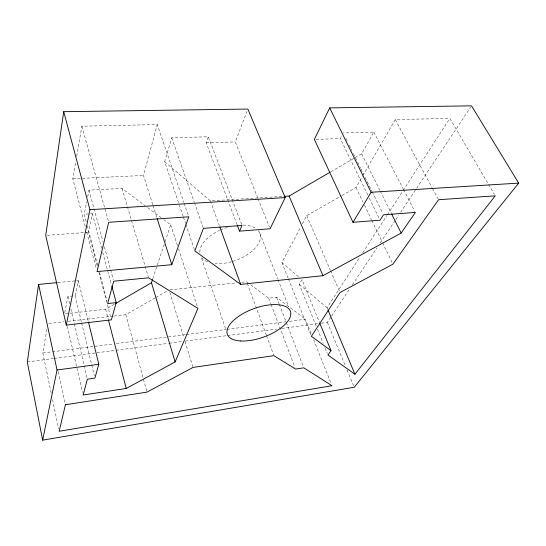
<?xml version="1.0" encoding="UTF-8"?>
<svg xmlns="http://www.w3.org/2000/svg" width="546" height="546" viewBox="0 0 546 546"><rect width="100%" height="100%" fill="white"/><g stroke="black" fill="none" stroke-linecap="round" stroke-linejoin="round"><path stroke-width="0.41" stroke-dasharray="2.73 2.05" d="M51.153 392.956L42.827 352.996L47.161 327.825M85.237 226.406L72.816 178.747L75.826 161.234M76.693 156.224L81.859 126.194L157.241 124.577L183.845 202.368M76.597 280.767L78.29 280.603L75.109 295.748L67.936 296.485L64.496 313.854L105.644 309.282L114.373 304.224M86.179 221.574L84.248 214.196L86.712 201.761M87.694 196.785L89.005 190.151L121.976 188.425L144.977 205.596M97.222 265.847L88.432 232.289L92.342 213.677L84.248 214.196M152.75 204.661L143.482 175.457L157.241 124.577M183.142 216.339L164.694 161.732L171.737 137.81L208.313 136.773L241.728 224.645M152.805 278.699L164.81 242.485M165.076 241.687L170.68 224.788L163.916 219.738M237.121 224.781L206.245 142.813L208.313 136.773M257.76 197.966L235.299 141.905L246.935 111.398M367.799 195.024L340.308 138.609L341.776 135.783M288.165 278.214L281.893 262.51L300.812 226.774M302.388 223.792L306.722 215.602L341.284 195.871M355.071 157.651L361.664 153.808L373.819 132.091L343.25 132.958M316.161 325.996L299.304 284.425L302.013 279.736L319.417 322.29M342.014 195.454L355.985 187.476L362.387 176.406M362.817 175.669L395.256 119.581L449.856 118.407L494.389 194.376M327.743 309.295L327.088 307.732L359.978 257.009M362.762 252.723L386.848 215.568M387.312 214.858L402.6 191.277M403.064 190.568L449.856 118.407M321.43 323.198L327.347 322.42L331.129 316.741M331.599 316.032L349.563 289.046M352.402 284.787L376.979 247.864M380.289 242.888L395.42 220.168M395.891 219.458L398.723 215.199M400.614 212.36L416.216 188.923M416.687 188.213L470.577 107.269M330.876 171.731L354.334 158.074M113.957 316.038L125.819 314.673L155.119 297.898M155.849 297.474L167.574 290.765M27.3 361.95L53.501 358.497M54.347 358.388L115.199 350.368M116.045 350.259L168.448 343.352M169.294 343.243L181.968 341.571M185.353 341.127L226.767 335.667M227.614 335.558L276.631 329.101M281.702 328.433L318.045 323.642M42.827 352.996L112.913 343.994M116.284 343.557L185.524 334.664M186.37 334.555L226.051 329.456M226.897 329.347L286.002 321.758M289.38 321.321L305.419 319.26L311.118 333.504M250.703 284.766L268.693 298.184L276.59 297.283L305.419 319.26M48.731 323.532L63.978 321.778M68.216 321.294L113.111 316.134M169.881 289.837L236.575 282.842M241.639 282.309L246.703 281.784L248.041 282.773M58.013 282.548L75.757 280.849M47.386 235.285L84.241 232.596M85.08 232.535L88.432 232.289M164.694 161.732L210.374 200.887L283.169 196.424M72.816 178.747L143.482 175.457M206.245 142.813L235.299 141.905M316.038 139.373L340.308 138.609M147.679 207.617L161.206 217.718M299.304 284.425L327.088 307.732M281.893 262.51L298.867 277.047M395.256 119.581L432.098 187.749M432.5 188.5L438.172 198.983M373.819 132.091L403.214 188.923M403.61 189.68L414.974 211.657M361.664 153.808L379.9 190.383M380.282 191.148L391.298 213.247M345.884 138.315L347.761 142.137M349.269 145.195L351.904 150.553M353.405 153.61L360.558 168.148M360.933 168.912L363.568 174.263M365.076 177.327L371.846 191.093M372.222 191.858L382.76 213.274M369.287 198.075L379.313 218.659M355.985 187.476L363.001 202.054M364.475 205.125L371.485 219.704M371.853 220.468L382.186 241.953M382.555 242.724L392.519 263.438M306.722 215.602L330.255 269.977M330.589 270.755L339.667 291.728M327.347 322.42L345.481 366.175M347.106 370.079L353.583 385.701M317.438 329.129L323.164 343.25M325.068 347.952L327.3 353.446M258.081 198.758L269.465 227.184M313.65 339.837L331.374 384.152M288.479 278.999L310.742 334.746M259.814 233.156L277.675 278.788M277.982 279.572L288.459 306.32M276.59 297.283L279.033 303.617M279.34 304.415L286.063 321.847M286.37 322.638L303.474 367.014M268.693 298.184L270.809 303.76M271.109 304.559L294.997 367.485M247.29 283.367L266.291 334.991M266.584 335.79L273.601 354.845M210.374 200.887L219.321 225.539M171.737 137.81L194.178 201.904M194.458 202.702L203.153 227.539M184.118 203.167L188.506 215.998M201.535 258.19L225.983 329.907M183.415 217.144L185.585 223.567M185.852 224.372L194.533 250.068M170.68 224.788L177.498 245.686M178.542 248.901L197.42 306.791M153.01 205.473L156.866 217.636M169.786 292.349L183.777 337.558M185.026 341.591L192.772 366.619M121.976 188.425L148.307 276.993M81.859 126.194L108.483 221.478M125.819 314.673L146.758 391.311M89.005 190.151L103.017 241.837M104.354 246.758L113.247 279.572M92.342 213.677L101.638 248.266M102.744 252.382L111.37 284.507M87.258 225.669L97.584 265.022M99.515 272.399L107.05 301.092M98.935 272.393L110.729 317.403M86.739 232.152L96.164 268.304M105.644 309.282L108.217 319.178M78.29 280.603L88.247 321.198M75.109 295.748L81.443 322.106M81.641 322.932L91.537 364.114M91.735 364.94L94.308 375.641M67.936 296.485L69.69 303.931M70.857 308.893L74.16 322.952M74.352 323.785L87.183 378.371M67.349 326.269L82.562 392.513M58.265 371.635L65.07 403.084M52.546 399.617L58.613 428.76M258.244 230.583A31.709 16.981 -20.1 0 1 232.173 261.554M231.408 261.766A31.709 16.981 -20.1 0 1 215.144 263.547M207.419 261.821A31.709 16.981 -20.1 0 1 201.822 257.828M199.816 252.279A31.709 16.981 -20.1 0 1 219.588 230.385M220.366 230.023A31.709 16.981 -20.1 0 1 227.873 227.238M243.154 225.054A31.709 16.981 -20.1 0 1 256.006 228.569"/><path stroke-width="0.82" d="M57.166 282.623L38.582 284.405L27.3 361.95L42.656 440.151L354.231 387.264L518.7 183.115L471.526 105.849L329.688 107.883L314.366 139.428L352.969 222.297L380.057 220.181L383.51 214.803L415.37 212.414L401.173 233.06L322.979 275.669L240.677 284.384L194.806 250.873L203.433 228.337L242.028 225.437L239.523 231.149L270.099 228.76L285.196 197.591L247.829 109.057L63.711 111.691L45.714 235.408L66.264 325.116L111.37 319.86L116.243 302.627L111.814 286.152M42.656 440.151L57.05 370.017L38.582 284.405M66.264 325.116L89.947 209.691L63.711 111.691M88.452 322.024L98.812 364.278L94.902 378.112L87.38 379.197L83.135 394.997L126.228 388.479L175.102 361.957L197.945 308.394L148.546 277.805L113.691 281.21L107.692 303.549L116.243 302.627M175.102 361.957L151.467 282.726L152.532 279.504M171.799 264.687L188.78 216.796L108.715 222.304L97.017 271.594L171.799 264.687L157.125 218.448M352.969 222.297L371.116 192.26L518.7 183.115M331.019 350.655L327.934 355.009L354.934 374.228L495.249 195.837L438.575 199.734L392.888 264.203L340.001 292.506L311.37 336.316L331.019 350.655L319.738 323.075M284.016 196.369L289.093 196.062L330.146 172.161M115.827 303.378L151.467 282.726M57.05 370.017L98.812 364.278M89.947 209.691L285.196 197.591M391.673 214.005L401.173 233.06M329.688 107.883L371.116 192.26M289.093 196.062L322.979 275.669M328.071 310.08L354.934 374.228M237.421 225.58L239.523 231.149M219.895 227.129L240.677 284.384M108.436 320.004L126.228 388.479M65.431 404.743L59.139 431.258L332.009 385.735L303.781 367.813L295.598 369.076L273.887 355.644L193.025 367.424L146.983 392.13L65.431 404.743M240.69 340.977A33.579 15.022 -20.1 0 0 290.711 315.022A33.579 15.022 -20.1 0 0 245.202 312.442A33.579 15.022 -20.1 0 0 240.69 340.977"/></g></svg>
